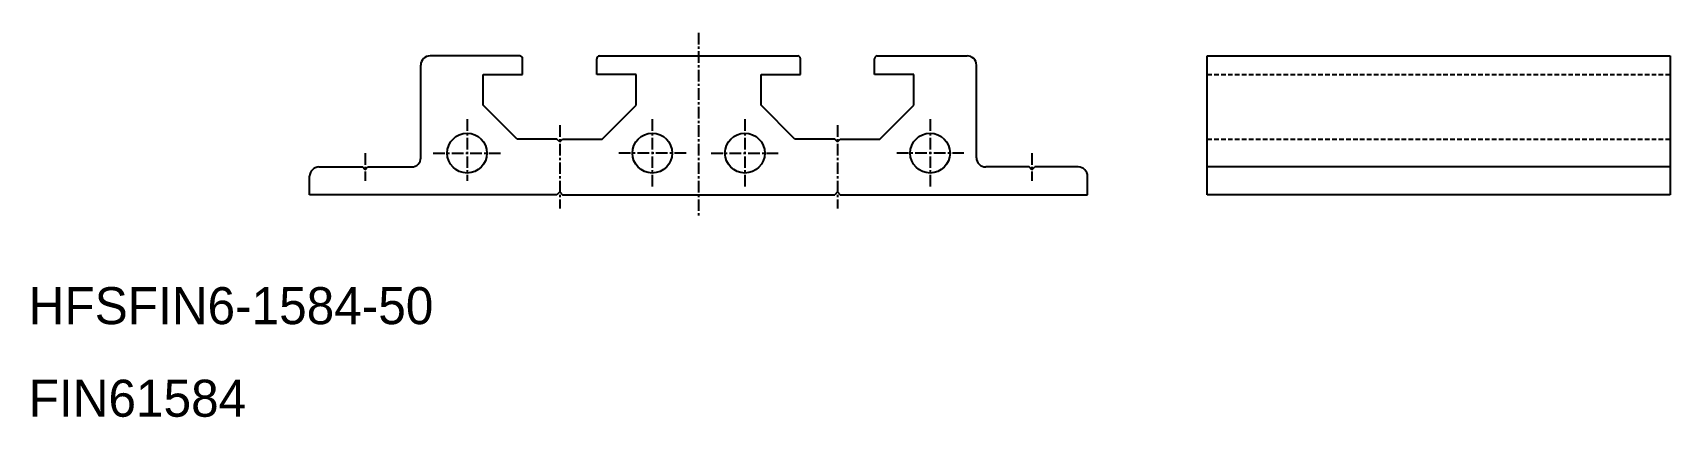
# Model space of a CAD drawing. Extents: x 0 to 177, y 0 to 41.
import ezdxf

# ---------------------------------------------------------------- set-up
doc = ezdxf.new("R2010")
doc.units = 0
doc.linetypes.add('CENTER', pattern=[2, 1.25, -0.25, 0.25, -0.25])
doc.linetypes.add('DASHED', pattern=[0.75, 0.5, -0.25])
doc.layers.get('0').update_dxf_attribs({"linetype": 'CONTINUOUS'})
doc.layers.add('CENTER', color=1, linetype='CENTER')

msp = doc.modelspace()

# ---------------------------------------------------------------- linework, layer by layer
at = {"color": 7, "linetype": 'CONTINUOUS'}
for p, q in [((53.04, 38.98), (43.34, 38.98)), ((61.64, 38.98), (83.04, 38.98)), ((91.64, 38.98), (101.34, 38.98)), ((127.26, 23.98), (127.26, 38.98)), ((127.26, 38.98), (177.26, 38.98)), ((177.26, 38.98), (177.26, 23.98)), ((42.34, 27.98), (42.34, 37.98)), ((53.34, 36.98), (53.34, 38.68)), ((61.34, 36.98), (61.34, 38.68)), ((83.34, 36.98), (83.34, 38.68)), ((91.34, 36.98), (91.34, 38.68)), ((102.34, 27.98), (102.34, 37.98)), ((49.09, 33.65), (49.09, 36.98)), ((49.09, 36.98), (53.34, 36.98)), ((65.59, 36.98), (61.34, 36.98)), ((65.59, 33.65), (65.59, 36.98)), ((79.09, 36.98), (83.34, 36.98)), ((79.09, 33.65), (79.09, 36.98)), ((95.59, 36.98), (91.34, 36.98)), ((95.59, 33.65), (95.59, 36.98)), ((52.75, 29.98), (49.09, 33.65)), ((61.92, 29.98), (65.59, 33.65)), ((82.75, 29.98), (79.09, 33.65)), ((91.92, 29.98), (95.59, 33.65)), ((57.04, 29.98), (52.75, 29.98)), ((57.34, 29.68), (57.04, 29.98)), ((57.34, 29.68), (57.64, 29.98)), ((57.64, 29.98), (61.92, 29.98)), ((87.04, 29.98), (82.75, 29.98)), ((87.34, 29.68), (87.04, 29.98)), ((87.34, 29.68), (87.64, 29.98)), ((87.64, 29.98), (91.92, 29.98)), ((31.34, 26.98), (36.04, 26.98)), ((36.34, 26.68), (36.04, 26.98)), ((36.34, 26.68), (36.64, 26.98)), ((36.64, 26.98), (41.34, 26.98)), ((108.04, 26.98), (103.34, 26.98)), ((108.34, 26.68), (108.04, 26.98)), ((108.34, 26.68), (108.64, 26.98)), ((113.34, 26.98), (108.64, 26.98)), ((177.26, 26.98), (127.26, 26.98)), ((30.34, 23.98), (30.34, 25.98)), ((114.34, 23.98), (114.34, 25.98)), ((57.04, 23.98), (30.34, 23.98)), ((57.34, 24.28), (57.04, 23.98)), ((57.34, 24.28), (57.64, 23.98)), ((57.64, 23.98), (87.04, 23.98)), ((87.34, 24.28), (87.04, 23.98)), ((87.34, 24.28), (87.64, 23.98)), ((87.64, 23.98), (114.34, 23.98)), ((177.26, 23.98), (127.26, 23.98))]:
    msp.add_line(p, q, dxfattribs=at)
at = {"color": 3, "linetype": 'DASHED'}
for p, q in [((127.26, 36.98), (177.26, 36.98)), ((127.26, 29.98), (177.26, 29.98))]:
    msp.add_line(p, q, dxfattribs=at)
at = {"color": 7, "linetype": 'CONTINUOUS'}
for centre in [(47.34, 28.48), (67.34, 28.48), (77.34, 28.48), (97.34, 28.48)]:
    msp.add_circle(centre, 2.15, dxfattribs=at)
for centre, radius, start, end in [((43.34, 37.98), 1, 90, 180), ((53.04, 38.68), 0.3, 360, 90), ((61.64, 38.68), 0.3, 89.9997, 179.9997), ((83.04, 38.68), 0.3, 360, 90), ((91.64, 38.68), 0.3, 89.9997, 179.9997), ((101.34, 37.98), 1, 359.9997, 89.9997), ((31.34, 25.98), 1, 90, 180), ((41.34, 27.98), 1, 270, 0), ((103.34, 27.98), 1, 179.9997, 269.9997), ((113.34, 25.98), 1, 359.9997, 89.9997)]:
    msp.add_arc(centre, radius, start, end, dxfattribs=at)
at = {"layer": 'CENTER', "color": 1, "linetype": 'CENTER'}
for p, q in [((72.34, 41.48), (72.34, 21.48)), ((47.34, 32.13), (47.34, 25.48)), ((67.34, 32.13), (67.34, 24.83)), ((77.34, 32.13), (77.34, 24.83)), ((97.34, 32.13), (97.34, 24.83)), ((57.34, 31.48), (57.34, 22.48)), ((87.34, 31.48), (87.34, 22.48)), ((36.34, 28.48), (36.34, 25.48)), ((43.69, 28.48), (50.99, 28.48)), ((70.99, 28.48), (63.69, 28.48)), ((73.69, 28.48), (80.99, 28.48)), ((100.99, 28.48), (93.69, 28.48)), ((108.34, 28.48), (108.34, 25.48))]:
    msp.add_line(p, q, dxfattribs=at)

# ---------------------------------------------------------------- texts
at = {"color": 7, "linetype": 'CONTINUOUS'}
for s, p in [('HFSFIN6-1584-50', (0, 10)), ('FIN61584', (0, 0))]:
    msp.add_text(s, height=4, dxfattribs=at).set_placement(p)

doc.saveas('drawing.dxf')
